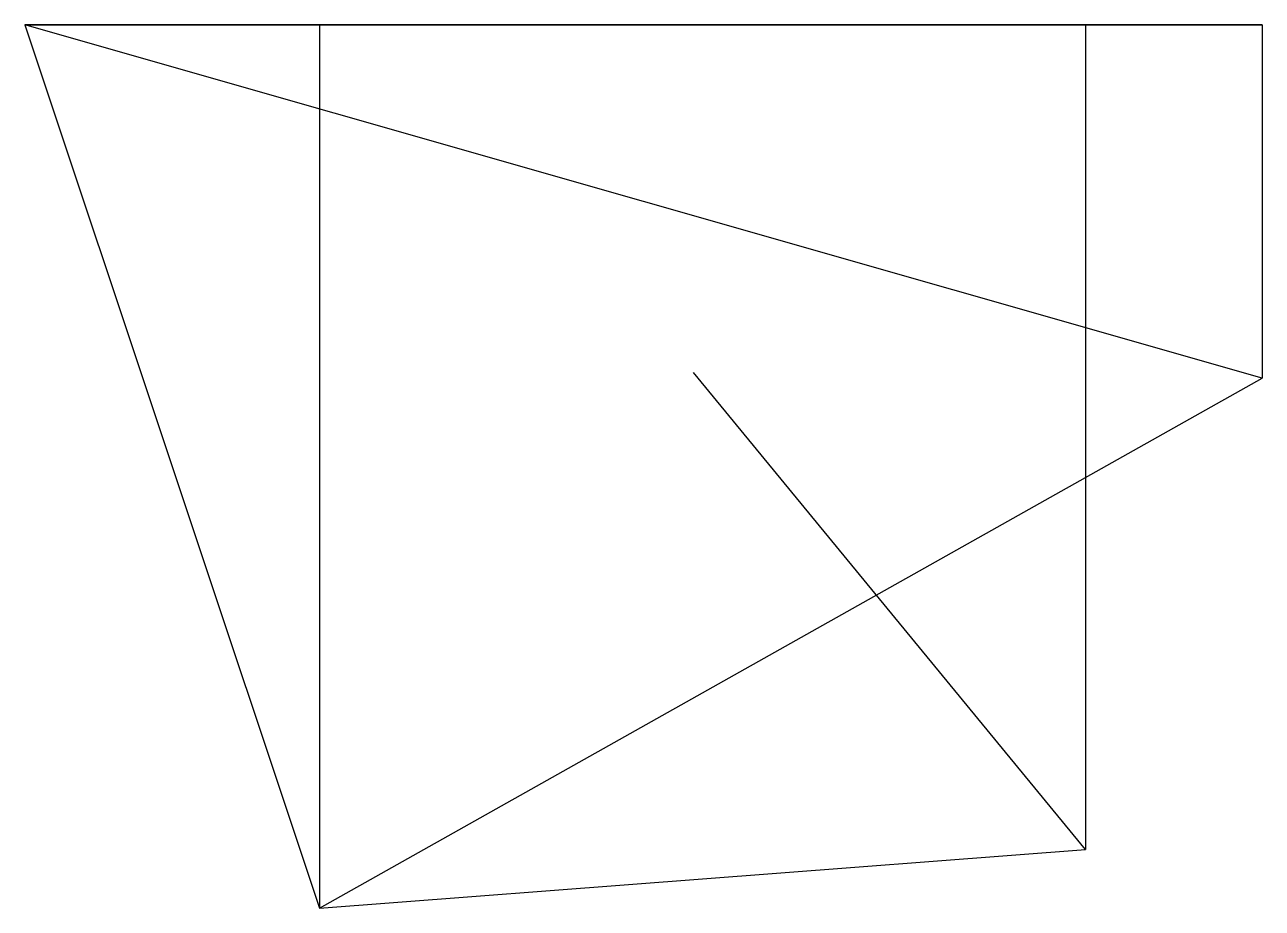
# Model space of a CAD drawing. Header units: millimetres. Extents: x 1470 to 1575, y 678 to 753.
import ezdxf

# ---------------------------------------------------------------- set-up
doc = ezdxf.new("R2010")
doc.units = ezdxf.units.MM

msp = doc.modelspace()

# ---------------------------------------------------------------- linework, layer by layer
for p, q in [((1575, 753), (1470, 753)), ((1575, 753), (1470, 753)), ((1575, 723), (1470, 753)), ((1575, 753), (1495, 753)), ((1495, 753), (1495, 678)), ((1575, 753), (1560, 753)), ((1560, 753), (1560, 683)), ((1575, 753), (1575, 723)), ((1495, 678), (1560, 683))]:
    msp.add_line(p, q)
at = {"extrusion": (0, -1, 2.22045e-16)}
for p, q in [((1470, 753), (1470, 753, 95)), ((1470, 753, 95), (1575, 753, 15)), ((1495, 753), (1495, 753, 30)), ((1495, 753, 30), (1560, 753, 100)), ((1560, 753), (1560, 753, 100)), ((1575, 753), (1575, 753, 15)), ((1575, 723), (1575, 723, 15)), ((1560, 683), (1560, 683, 100)), ((1495, 678), (1495, 678, 30))]:
    msp.add_line(p, q, dxfattribs=at)
at = {"color": 5}
msp.add_line((1575, 723, 15), (1470, 753, 95), dxfattribs=at)
at = {"color": 5, "extrusion": (0.679521, 0.052271, 0.731792)}
for p, q in [((1470, 753, 95), (1495, 678, 30)), ((1495, 678, 30), (1575, 723, 15))]:
    msp.add_line(p, q, dxfattribs=at)
at = {"color": 1, "extrusion": (0.433995, -0.528293, 0.729764)}
for q in [(1526.73, 723.49, 44.06), (1560, 683, 100)]:
    msp.add_line((1560, 683, 100), q, dxfattribs=at)

doc.saveas('drawing.dxf')
